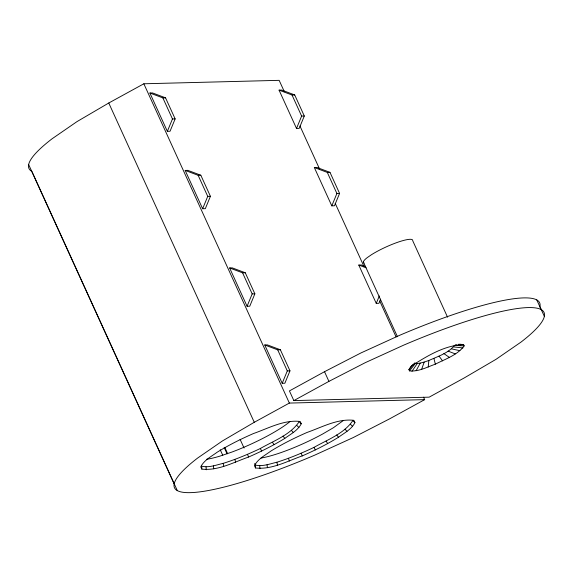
<?xml version="1.0" encoding="UTF-8"?>
<svg xmlns="http://www.w3.org/2000/svg" width="573" height="573" viewBox="0 0 573 573"><rect width="100%" height="100%" fill="white"/><g stroke="black" fill="none" stroke-linecap="round" stroke-linejoin="round"><path stroke-width="0.86" d="M428.224 367.021L428.855 360.489C437.751 356.47 448.201 353.247 454.489 345.433L464.202 345.884C457.311 355.167 445.321 359.042 435.344 364.163C427.071 367.078 418.526 371.863 409.516 370.889L408.886 369.635L411.887 365.567M421.678 369.241L424.185 362.072L428.855 360.489M167.359 131.339L172.459 118.962L162.861 97.89L149.897 93.019L167.359 131.339L170.038 131.267L175.145 118.898L165.54 97.825L152.576 92.955L149.897 93.019M202.634 208.744L207.734 196.367L198.136 175.295L185.172 170.425L202.634 208.744L205.313 208.672L210.42 196.303L200.815 175.231L187.851 170.36L185.172 170.425M296.52 128.452L301.627 116.075L292.022 95.003L279.058 90.133L296.52 128.452L299.199 128.381L304.306 116.011L294.701 94.939L281.737 90.068L279.058 90.133M247.078 306.269L252.184 293.899L242.58 272.827L229.623 267.956L247.078 306.269L249.764 306.204L254.863 293.834L245.258 272.755L232.301 267.892L229.623 267.956M331.796 205.857L336.903 193.481L327.298 172.409L314.333 167.538L331.796 205.857L334.474 205.786L339.581 193.416L329.976 172.344L317.012 167.474L314.333 167.538M282.195 383.287L287.295 370.917L277.69 349.845L264.733 344.975L282.195 383.287L284.874 383.222L289.974 370.846L280.369 349.774L267.412 344.903L264.733 344.975M380.622 299.192L378.925 303.318L376.246 303.382L379.305 295.962M416.141 370.688L420.238 363.103L424.185 362.072M201.839 469.115L201.696 466.2C208.937 467.948 216.2 464.961 223.191 463.364C235.933 459.367 248.274 454.231 260.328 448.509C273.765 440.802 290.153 434.993 299.149 421.749L301.262 423.769C297.824 430.509 290.683 434.076 284.817 438.381C273.228 445.522 261.03 451.588 248.567 457.039C233.598 462.268 218.12 470.985 201.839 469.115L200.758 466.809C204.196 460.069 211.344 456.502 217.21 452.197C228.792 445.056 240.997 438.99 253.459 433.539C268.429 428.31 283.9 419.594 300.18 421.463L301.262 423.769M254.677 463.557L255.379 465.068C262.62 466.816 269.883 463.829 276.874 462.232C289.616 458.235 301.957 453.1 314.011 447.377C327.448 439.67 343.836 433.861 352.832 420.618L354.945 422.638C351.507 429.378 344.366 432.944 338.5 437.249C326.911 444.39 314.713 450.457 302.25 455.907C287.281 461.136 271.803 469.853 255.522 467.983L254.448 465.677C257.879 458.937 265.027 455.37 270.893 451.066C282.475 443.925 294.68 437.858 307.142 432.407C322.112 427.179 337.583 418.462 353.863 420.331L354.945 422.638M411.994 371.247L417.287 363.497L420.238 363.103M409.516 370.889L415.525 363.246L417.287 363.497M410.139 367.572L414.845 362.874M408.886 369.635L413.384 364.342M343.578 420.346L333.422 427.709L322.835 433.911A54.02 9.569 -24.5 0 1 261.016 458.042M413.19 364.843C428.318 355.303 445.364 345.168 463.571 344.631L464.202 345.884M284.358 91.744L279.158 80.342L143.844 83.78L108.763 103.004L77.018 121.598L52.043 138.809A162.059 28.7 -24.5 0 0 31.823 171.348L177.336 490.646M424.672 399.639L289.358 403.077L254.276 422.294L222.525 440.895L197.556 458.106A162.059 28.7 -24.5 0 0 314.742 455.127L353.226 437.571L389.583 418.863L424.672 399.639L423.554 397.196M544.35 316.375L539.938 306.698A162.059 28.7 -24.5 0 0 399.36 335.427L360.875 352.982L324.519 371.698L289.429 390.915L293.842 400.591L429.156 397.161L464.237 377.936L495.982 359.343L520.957 342.131A162.059 28.7 -24.5 0 0 403.772 345.104L365.28 362.659L328.923 381.374L293.842 400.591M162.861 97.89L165.54 97.825M292.022 95.003L294.701 94.939M172.459 118.962L175.145 118.898M301.627 116.075L304.306 116.011M198.136 175.295L200.815 175.231M327.298 172.409L329.976 172.344M207.734 196.367L210.42 196.303M336.903 193.481L339.581 193.416M376.246 303.382L358.784 265.07L361.463 264.998L365.51 266.524M242.58 272.827L245.258 272.755M252.184 293.899L254.863 293.834M277.69 349.845L280.369 349.774M287.295 370.917L289.974 370.846M458.45 344.28L461.1 344.273M458.371 344.581L463.571 344.631M455.256 344.803L456.953 344.839M453.594 346.901L462.948 347.947M451.424 348.842L459.897 350.676M358.784 265.07L366.075 267.806M448.115 351.134L455.256 353.892M443.896 353.613L449.332 357.373M350.533 424.314L352.596 426.412M296.85 425.445L298.913 427.544M345.039 429.198L346.987 431.397M291.356 430.33L293.304 432.529M336.716 434.936L338.5 437.249M283.026 436.067L284.817 438.381M439.054 356.105L442.542 360.875M326.13 441.138L327.699 443.574M272.447 442.27L274.016 444.705M314.011 447.377L315.336 449.941M260.328 448.509L261.653 451.073M536.765 299.915L541.177 309.592M447.549 317.163L412.718 240.732A27.053 4.792 -24.5 0 0 398.479 241.999A27.053 4.792 -24.5 0 0 371.354 254.784L367.207 257.649A27.053 4.792 -24.5 0 0 363.927 263.043M363.368 261.925L397.454 336.731M299.944 125.96L319.619 169.128M335.212 203.336L363.791 266.058M379.756 301.083L396.086 336.917M324.519 371.698L328.923 381.374M143.844 83.78L289.358 403.077M108.763 103.004L254.276 422.294M240.094 439.333L244.062 448.036M224.766 447.363L227.653 453.694M224.165 447.477L227.051 453.809M220.233 449.748L222.761 455.291M28.65 164.566L174.163 483.856M301.183 453.229L302.25 455.907M247.5 454.36L248.567 457.039M288.513 458.293L289.329 461.079M234.83 459.424L235.646 462.21M433.926 358.454L435.344 364.163M276.874 462.232L277.454 465.097M223.191 463.364L223.771 466.229M267.054 464.767L267.433 467.683M213.371 465.899L213.75 468.814M259.719 465.734L259.956 468.671M206.036 466.866L206.273 469.803M255.379 465.068L255.522 467.983M290.225 421.37A54.02 9.569 -24.5 0 1 231.535 452.197L219.896 456.137A54.02 9.569 -24.5 0 1 206.481 459.302"/></g></svg>
